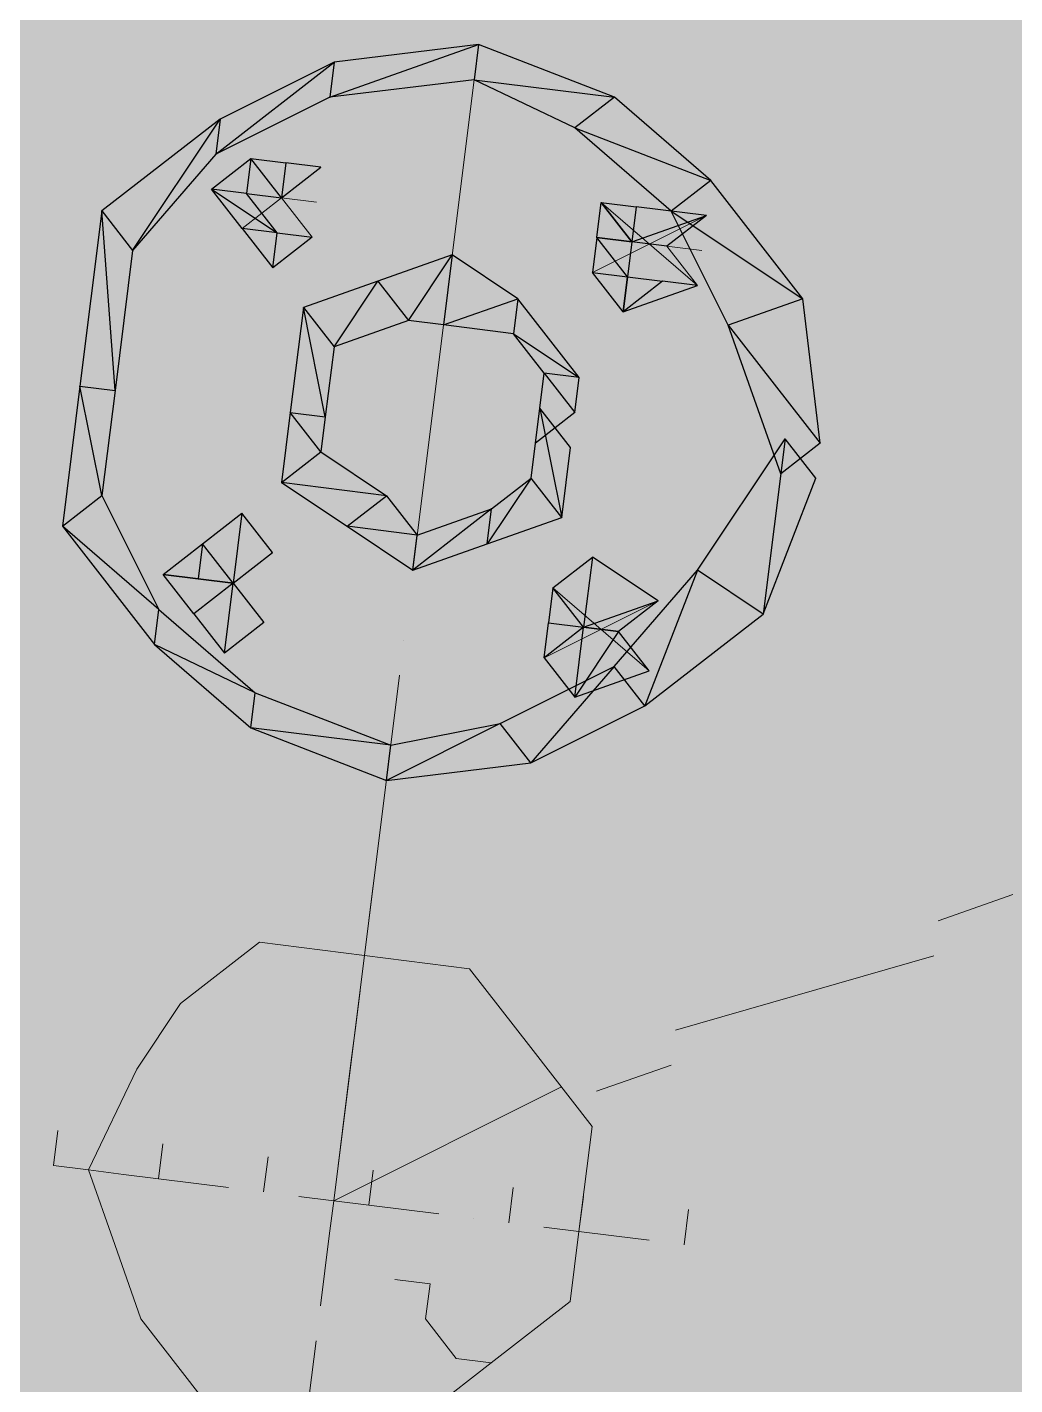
# Model space of a CAD drawing. Header units: metres. Extents: x -4 to 509425, y 7549 to 4732445.
# Drawn here: x 475987.0679 to 475987.3047, y 4719725.9802 to 4719726.3058 of the extents above; entities that cross this region are included whole.
import ezdxf

# ---------------------------------------------------------------- set-up
doc = ezdxf.new("R2010")
doc.units = ezdxf.units.M
doc.header["$LTSCALE"] = 0.01
doc.header["$MEASUREMENT"] = 0
doc.layers.get('0').update_dxf_attribs({"lineweight": 0})
doc.layers.add('_SUBESTACIÓN', color=1, linetype='Continuous')
doc.layers.add('SUBESTACION LA VID', color=253, linetype='Continuous')

# ---------------------------------------------------------------- blocks, each defined once
blk = doc.blocks.new('A$Cfff6051d')
at = {"layer": 'SUBESTACION LA VID', "transparency": 33554687}
h = blk.add_hatch(color=256, dxfattribs=at)
h.dxf.hatch_style = 2
h.paths.add_polyline_path([(475987.21284, 4719726.25434), (475987.20444, 4719726.25539), (475987.20549, 4719726.26379)])
h = blk.add_hatch(color=256, dxfattribs=at)
h.dxf.hatch_style = 2
h.paths.add_polyline_path([(475987.12778, 4719726.25647), (475987.13618, 4719726.25542), (475987.12673, 4719726.24807)])
h = blk.add_hatch(color=256, dxfattribs=at)
h.dxf.hatch_style = 2
h.paths.add_polyline_path([(475987.11725, 4719726.17247), (475987.1246, 4719726.16302), (475987.11515, 4719726.15567)])
at = {"layer": 'SUBESTACION LA VID', "lineweight": 0}
for p, q in [((475987.16031, 4719726.1756), (475987.17505, 4719726.29321)), ((475987.12149, 4719726.27433), (475987.13618, 4719726.25542)), ((475987.13829, 4719726.27222), (475987.11938, 4719726.25753)), ((475987.12884, 4719726.26487), (475987.13724, 4719726.26382)), ((475987.13618, 4719726.25542), (475987.12884, 4719726.26487)), ((475987.22859, 4719726.24383), (475987.20549, 4719726.26379)), ((475987.23069, 4719726.26063), (475987.20339, 4719726.24699)), ((475987.22124, 4719726.25329), (475987.22964, 4719726.25223)), ((475987.22859, 4719726.24383), (475987.22124, 4719726.25329)), ((475987.1078, 4719726.16512), (475987.12671, 4719726.17982)), ((475987.10991, 4719726.18192), (475987.1246, 4719726.16302)), ((475987.11725, 4719726.17247), (475987.12671, 4719726.17982)), ((475987.1246, 4719726.16302), (475987.11725, 4719726.17247)), ((475987.217, 4719726.15143), (475987.19391, 4719726.17139)), ((475987.1918, 4719726.15459), (475987.21911, 4719726.16823)), ((475987.20966, 4719726.16088), (475987.21911, 4719726.16823)), ((475987.217, 4719726.15143), (475987.20966, 4719726.16088)), ((475987.1582, 4719726.1588), (475987.1582, 4719726.1588)), ((475987.14135, 4719726.0244), (475987.15715, 4719726.1504)), ((475987.15083, 4719726.1), (475987.14978, 4719726.0916)), ((475987.30414, 4719726.09784), (475987.28629, 4719726.09155)), ((475987.14872, 4719726.0832), (475987.14872, 4719726.0832)), ((475987.28523, 4719726.08315), (475987.22327, 4719726.06532)), ((475987.14767, 4719726.0748), (475987.14662, 4719726.0664)), ((475987.14767, 4719726.0748), (475987.14767, 4719726.0748)), ((475987.22222, 4719726.05692), (475987.20437, 4719726.05063)), ((475987.19597, 4719726.05168), (475987.14135, 4719726.0244)), ((475987.14451, 4719726.0496), (475987.14451, 4719726.0496)), ((475987.07415, 4719726.03282), (475987.0752, 4719726.04122)), ((475987.08255, 4719726.03177), (475987.07415, 4719726.03282)), ((475987.12455, 4719726.0265), (475987.1256, 4719726.0349)), ((475987.09095, 4719726.03071), (475987.08255, 4719726.03177)), ((475987.09935, 4719726.02966), (475987.09095, 4719726.03071)), ((475987.11615, 4719726.02756), (475987.10775, 4719726.02861)), ((475987.11615, 4719726.02756), (475987.11615, 4719726.02756)), ((475987.18335, 4719726.01913), (475987.18441, 4719726.02753)), ((475987.14135, 4719726.0244), (475987.13295, 4719726.02545)), ((475987.14135, 4719726.0244), (475987.1403, 4719726.016)), ((475987.14975, 4719726.02334), (475987.14135, 4719726.0244)), ((475987.16655, 4719726.02124), (475987.15815, 4719726.02229)), ((475987.16655, 4719726.02124), (475987.16655, 4719726.02124)), ((475987.17495, 4719726.02018), (475987.17495, 4719726.02018)), ((475987.22535, 4719726.01386), (475987.22641, 4719726.02226)), ((475987.20015, 4719726.01702), (475987.19175, 4719726.01808)), ((475987.19175, 4719726.01808), (475987.19175, 4719726.01808)), ((475987.21695, 4719726.01492), (475987.20855, 4719726.01597)), ((475987.13924, 4719726.0076), (475987.13924, 4719726.0076)), ((475987.13819, 4719725.9992), (475987.13819, 4719725.9992)), ((475987.12239, 4719725.87319), (475987.13714, 4719725.9908)), ((475987.13714, 4719725.9908), (475987.13714, 4719725.9908)), ((475987.13608, 4719725.98239), (475987.13608, 4719725.98239))]:
    blk.add_line(p, q, dxfattribs=at)
at = {"layer": 'SUBESTACION LA VID'}
for points in [[(475987.21284, 4719726.25434), (475987.20444, 4719726.25539), (475987.20549, 4719726.26379)], [(475987.12778, 4719726.25647), (475987.13618, 4719726.25542), (475987.12673, 4719726.24807)], [(475987.11725, 4719726.17247), (475987.1246, 4719726.16302), (475987.11515, 4719726.15567)]]:
    blk.add_lwpolyline(points, close=True, dxfattribs=at)
at = {"layer": 'SUBESTACION LA VID', "lineweight": 0}
for points in [[(475987.21284, 4719726.25434), (475987.20444, 4719726.25539), (475987.20549, 4719726.26379)], [(475987.12778, 4719726.25647), (475987.13618, 4719726.25542), (475987.12673, 4719726.24807)], [(475987.11725, 4719726.17247), (475987.1246, 4719726.16302), (475987.11515, 4719726.15567)]]:
    blk.add_lwpolyline(points, close=True, dxfattribs=at)
for points in [[(475987.20015, 4719726.01702), (475987.19805, 4719726.00022), (475987.17914, 4719725.98553), (475987.16023, 4719725.97083), (475987.13503, 4719725.97399), (475987.10983, 4719725.97715), (475987.09514, 4719725.99606), (475987.08884, 4719726.01391), (475987.08255, 4719726.03177), (475987.09411, 4719726.05592), (475987.10461, 4719726.07166), (475987.12352, 4719726.08636), (475987.14872, 4719726.0832), (475987.17392, 4719726.08004), (475987.18862, 4719726.06113), (475987.20331, 4719726.04223), (475987.20015, 4719726.01702)], [(475987.14662, 4719726.0664), (475987.14556, 4719726.058), (475987.14451, 4719726.0496)], [(475987.14451, 4719726.0496), (475987.14346, 4719726.0412), (475987.1424, 4719726.0328)], [(475987.10775, 4719726.02861), (475987.09935, 4719726.02966), (475987.1004, 4719726.03806)], [(475987.15815, 4719726.02229), (475987.14975, 4719726.02334), (475987.1508, 4719726.03174)], [(475987.20855, 4719726.01597), (475987.20015, 4719726.01702), (475987.20121, 4719726.02542)], [(475987.1403, 4719726.016), (475987.13924, 4719726.0076), (475987.13819, 4719725.9992)], [(475987.17914, 4719725.98553), (475987.17074, 4719725.98658), (475987.16339, 4719725.99604), (475987.16444, 4719726.00444), (475987.15604, 4719726.00549)]]:
    blk.add_lwpolyline(points, dxfattribs=at)
at = {"layer": 'SUBESTACION LA VID'}
for points in [[(475987.17505, 4719726.29321), (475987.17505, 4719726.29321), (475987.1761, 4719726.30161), (475987.1761, 4719726.30161), (475987.1761, 4719726.30161), (475987.1404, 4719726.28902), (475987.1404, 4719726.28902), (475987.1404, 4719726.28902), (475987.17505, 4719726.29321), (475987.17505, 4719726.29321)], [(475987.1761, 4719726.30161), (475987.1761, 4719726.30161), (475987.1404, 4719726.28902), (475987.1404, 4719726.28902), (475987.1404, 4719726.28902), (475987.14145, 4719726.29742), (475987.14145, 4719726.29742), (475987.14145, 4719726.29742), (475987.1761, 4719726.30161), (475987.1761, 4719726.30161)], [(475987.20865, 4719726.28899), (475987.20865, 4719726.28899), (475987.17505, 4719726.29321), (475987.17505, 4719726.29321), (475987.17505, 4719726.29321), (475987.1761, 4719726.30161), (475987.1761, 4719726.30161), (475987.1761, 4719726.30161), (475987.20865, 4719726.28899), (475987.20865, 4719726.28899)], [(475987.1404, 4719726.28902), (475987.1404, 4719726.28902), (475987.14145, 4719726.29742), (475987.14145, 4719726.29742), (475987.14145, 4719726.29742), (475987.11309, 4719726.27538), (475987.11309, 4719726.27538), (475987.11309, 4719726.27538), (475987.1404, 4719726.28902), (475987.1404, 4719726.28902)], [(475987.14145, 4719726.29742), (475987.14145, 4719726.29742), (475987.11309, 4719726.27538), (475987.11309, 4719726.27538), (475987.11309, 4719726.27538), (475987.11414, 4719726.28378), (475987.11414, 4719726.28378), (475987.11414, 4719726.28378), (475987.14145, 4719726.29742), (475987.14145, 4719726.29742)], [(475987.1992, 4719726.28165), (475987.1992, 4719726.28165), (475987.20865, 4719726.28899), (475987.20865, 4719726.28899), (475987.20865, 4719726.28899), (475987.17505, 4719726.29321), (475987.17505, 4719726.29321), (475987.17505, 4719726.29321), (475987.1992, 4719726.28165), (475987.1992, 4719726.28165)], [(475987.23175, 4719726.26903), (475987.23175, 4719726.26903), (475987.1992, 4719726.28165), (475987.1992, 4719726.28165), (475987.1992, 4719726.28165), (475987.20865, 4719726.28899), (475987.20865, 4719726.28899), (475987.20865, 4719726.28899), (475987.23175, 4719726.26903), (475987.23175, 4719726.26903)], [(475987.11414, 4719726.28378), (475987.11414, 4719726.28378), (475987.09313, 4719726.25228), (475987.09313, 4719726.25228), (475987.09313, 4719726.25228), (475987.08578, 4719726.26174), (475987.08578, 4719726.26174), (475987.08578, 4719726.26174), (475987.11414, 4719726.28378), (475987.11414, 4719726.28378)], [(475987.11309, 4719726.27538), (475987.11309, 4719726.27538), (475987.11414, 4719726.28378), (475987.11414, 4719726.28378), (475987.11414, 4719726.28378), (475987.09313, 4719726.25228), (475987.09313, 4719726.25228), (475987.09313, 4719726.25228), (475987.11309, 4719726.27538), (475987.11309, 4719726.27538)], [(475987.22229, 4719726.26169), (475987.22229, 4719726.26169), (475987.23175, 4719726.26903), (475987.23175, 4719726.26903), (475987.23175, 4719726.26903), (475987.1992, 4719726.28165), (475987.1992, 4719726.28165), (475987.1992, 4719726.28165), (475987.22229, 4719726.26169), (475987.22229, 4719726.26169)], [(475987.11204, 4719726.26698), (475987.11204, 4719726.26698), (475987.12044, 4719726.26593), (475987.12044, 4719726.26593), (475987.12044, 4719726.26593), (475987.12149, 4719726.27433), (475987.12149, 4719726.27433), (475987.12149, 4719726.27433), (475987.11204, 4719726.26698), (475987.11204, 4719726.26698)], [(475987.12044, 4719726.26593), (475987.12044, 4719726.26593), (475987.12149, 4719726.27433), (475987.12149, 4719726.27433), (475987.12149, 4719726.27433), (475987.12884, 4719726.26487), (475987.12884, 4719726.26487), (475987.12884, 4719726.26487), (475987.12044, 4719726.26593), (475987.12044, 4719726.26593)], [(475987.12149, 4719726.27433), (475987.12149, 4719726.27433), (475987.12884, 4719726.26487), (475987.12884, 4719726.26487), (475987.12884, 4719726.26487), (475987.12989, 4719726.27327), (475987.12989, 4719726.27327), (475987.12989, 4719726.27327), (475987.12149, 4719726.27433), (475987.12149, 4719726.27433)], [(475987.12884, 4719726.26487), (475987.12884, 4719726.26487), (475987.12989, 4719726.27327), (475987.12989, 4719726.27327), (475987.12989, 4719726.27327), (475987.13829, 4719726.27222), (475987.13829, 4719726.27222), (475987.13829, 4719726.27222), (475987.12884, 4719726.26487), (475987.12884, 4719726.26487)], [(475987.11938, 4719726.25753), (475987.11938, 4719726.25753), (475987.12778, 4719726.25647), (475987.12778, 4719726.25647), (475987.12778, 4719726.25647), (475987.11204, 4719726.26698), (475987.11204, 4719726.26698), (475987.11204, 4719726.26698), (475987.11938, 4719726.25753), (475987.11938, 4719726.25753)], [(475987.12778, 4719726.25647), (475987.12778, 4719726.25647), (475987.11204, 4719726.26698), (475987.11204, 4719726.26698), (475987.11204, 4719726.26698), (475987.12044, 4719726.26593), (475987.12044, 4719726.26593), (475987.12044, 4719726.26593), (475987.12778, 4719726.25647), (475987.12778, 4719726.25647)], [(475987.25379, 4719726.24068), (475987.25379, 4719726.24068), (475987.22229, 4719726.26169), (475987.22229, 4719726.26169), (475987.22229, 4719726.26169), (475987.23175, 4719726.26903), (475987.23175, 4719726.26903), (475987.23175, 4719726.26903), (475987.25379, 4719726.24068), (475987.25379, 4719726.24068)], [(475987.21284, 4719726.25434), (475987.21284, 4719726.25434), (475987.21389, 4719726.26274), (475987.21389, 4719726.26274), (475987.21389, 4719726.26274), (475987.20549, 4719726.26379), (475987.20549, 4719726.26379), (475987.20549, 4719726.26379), (475987.21284, 4719726.25434), (475987.21284, 4719726.25434)], [(475987.08578, 4719726.26174), (475987.08578, 4719726.26174), (475987.08892, 4719726.21868), (475987.08892, 4719726.21868), (475987.08892, 4719726.21868), (475987.08052, 4719726.21974), (475987.08052, 4719726.21974), (475987.08052, 4719726.21974), (475987.08578, 4719726.26174), (475987.08578, 4719726.26174)], [(475987.09313, 4719726.25228), (475987.09313, 4719726.25228), (475987.08578, 4719726.26174), (475987.08578, 4719726.26174), (475987.08578, 4719726.26174), (475987.08892, 4719726.21868), (475987.08892, 4719726.21868), (475987.08892, 4719726.21868), (475987.09313, 4719726.25228), (475987.09313, 4719726.25228)], [(475987.23069, 4719726.26063), (475987.23069, 4719726.26063), (475987.21284, 4719726.25434), (475987.21284, 4719726.25434), (475987.21284, 4719726.25434), (475987.21389, 4719726.26274), (475987.21389, 4719726.26274), (475987.21389, 4719726.26274), (475987.23069, 4719726.26063), (475987.23069, 4719726.26063)], [(475987.22124, 4719726.25329), (475987.22124, 4719726.25329), (475987.23069, 4719726.26063), (475987.23069, 4719726.26063), (475987.23069, 4719726.26063), (475987.21284, 4719726.25434), (475987.21284, 4719726.25434), (475987.21284, 4719726.25434), (475987.22124, 4719726.25329), (475987.22124, 4719726.25329)], [(475987.23593, 4719726.23438), (475987.23593, 4719726.23438), (475987.25379, 4719726.24068), (475987.25379, 4719726.24068), (475987.25379, 4719726.24068), (475987.22229, 4719726.26169), (475987.22229, 4719726.26169), (475987.22229, 4719726.26169), (475987.23593, 4719726.23438), (475987.23593, 4719726.23438)], [(475987.12673, 4719726.24807), (475987.12673, 4719726.24807), (475987.11938, 4719726.25753), (475987.11938, 4719726.25753), (475987.11938, 4719726.25753), (475987.12778, 4719726.25647), (475987.12778, 4719726.25647), (475987.12778, 4719726.25647), (475987.12673, 4719726.24807), (475987.12673, 4719726.24807)], [(475987.20444, 4719726.25539), (475987.20444, 4719726.25539), (475987.21179, 4719726.24594), (475987.21179, 4719726.24594), (475987.21179, 4719726.24594), (475987.20339, 4719726.24699), (475987.20339, 4719726.24699), (475987.20339, 4719726.24699), (475987.20444, 4719726.25539), (475987.20444, 4719726.25539)], [(475987.21284, 4719726.25434), (475987.21284, 4719726.25434), (475987.20444, 4719726.25539), (475987.20444, 4719726.25539), (475987.20444, 4719726.25539), (475987.21179, 4719726.24594), (475987.21179, 4719726.24594), (475987.21179, 4719726.24594), (475987.21284, 4719726.25434), (475987.21284, 4719726.25434)], [(475987.16979, 4719726.25121), (475987.16979, 4719726.25121), (475987.15928, 4719726.23546), (475987.15928, 4719726.23546), (475987.15928, 4719726.23546), (475987.15193, 4719726.24491), (475987.15193, 4719726.24491), (475987.15193, 4719726.24491), (475987.16979, 4719726.25121), (475987.16979, 4719726.25121)], [(475987.16768, 4719726.2344), (475987.16768, 4719726.2344), (475987.16979, 4719726.25121), (475987.16979, 4719726.25121), (475987.16979, 4719726.25121), (475987.15928, 4719726.23546), (475987.15928, 4719726.23546), (475987.15928, 4719726.23546), (475987.16768, 4719726.2344), (475987.16768, 4719726.2344)], [(475987.18553, 4719726.2407), (475987.18553, 4719726.2407), (475987.16768, 4719726.2344), (475987.16768, 4719726.2344), (475987.16768, 4719726.2344), (475987.16979, 4719726.25121), (475987.16979, 4719726.25121), (475987.16979, 4719726.25121), (475987.18553, 4719726.2407), (475987.18553, 4719726.2407)], [(475987.15193, 4719726.24491), (475987.15193, 4719726.24491), (475987.14142, 4719726.22916), (475987.14142, 4719726.22916), (475987.14142, 4719726.22916), (475987.13408, 4719726.23862), (475987.13408, 4719726.23862), (475987.13408, 4719726.23862), (475987.15193, 4719726.24491), (475987.15193, 4719726.24491)], [(475987.15928, 4719726.23546), (475987.15928, 4719726.23546), (475987.15193, 4719726.24491), (475987.15193, 4719726.24491), (475987.15193, 4719726.24491), (475987.14142, 4719726.22916), (475987.14142, 4719726.22916), (475987.14142, 4719726.22916), (475987.15928, 4719726.23546), (475987.15928, 4719726.23546)], [(475987.21179, 4719726.24594), (475987.21179, 4719726.24594), (475987.20339, 4719726.24699), (475987.20339, 4719726.24699), (475987.20339, 4719726.24699), (475987.21073, 4719726.23754), (475987.21073, 4719726.23754), (475987.21073, 4719726.23754), (475987.21179, 4719726.24594), (475987.21179, 4719726.24594)], [(475987.21179, 4719726.24594), (475987.21179, 4719726.24594), (475987.21073, 4719726.23754), (475987.21073, 4719726.23754), (475987.21073, 4719726.23754), (475987.22019, 4719726.24489), (475987.22019, 4719726.24489), (475987.22019, 4719726.24489), (475987.21179, 4719726.24594), (475987.21179, 4719726.24594)], [(475987.21073, 4719726.23754), (475987.21073, 4719726.23754), (475987.22019, 4719726.24489), (475987.22019, 4719726.24489), (475987.22019, 4719726.24489), (475987.22859, 4719726.24383), (475987.22859, 4719726.24383), (475987.22859, 4719726.24383), (475987.21073, 4719726.23754), (475987.21073, 4719726.23754)], [(475987.18448, 4719726.2323), (475987.18448, 4719726.2323), (475987.18553, 4719726.2407), (475987.18553, 4719726.2407), (475987.18553, 4719726.2407), (475987.16768, 4719726.2344), (475987.16768, 4719726.2344), (475987.16768, 4719726.2344), (475987.18448, 4719726.2323), (475987.18448, 4719726.2323)], [(475987.20023, 4719726.22179), (475987.20023, 4719726.22179), (475987.18448, 4719726.2323), (475987.18448, 4719726.2323), (475987.18448, 4719726.2323), (475987.18553, 4719726.2407), (475987.18553, 4719726.2407), (475987.18553, 4719726.2407), (475987.20023, 4719726.22179), (475987.20023, 4719726.22179)], [(475987.25798, 4719726.20602), (475987.25798, 4719726.20602), (475987.23593, 4719726.23438), (475987.23593, 4719726.23438), (475987.23593, 4719726.23438), (475987.25379, 4719726.24068), (475987.25379, 4719726.24068), (475987.25379, 4719726.24068), (475987.25798, 4719726.20602), (475987.25798, 4719726.20602)], [(475987.13408, 4719726.23862), (475987.13408, 4719726.23862), (475987.13932, 4719726.21236), (475987.13932, 4719726.21236), (475987.13932, 4719726.21236), (475987.13092, 4719726.21342), (475987.13092, 4719726.21342), (475987.13092, 4719726.21342), (475987.13408, 4719726.23862), (475987.13408, 4719726.23862)], [(475987.14142, 4719726.22916), (475987.14142, 4719726.22916), (475987.13408, 4719726.23862), (475987.13408, 4719726.23862), (475987.13408, 4719726.23862), (475987.13932, 4719726.21236), (475987.13932, 4719726.21236), (475987.13932, 4719726.21236), (475987.14142, 4719726.22916), (475987.14142, 4719726.22916)], [(475987.24852, 4719726.19867), (475987.24852, 4719726.19867), (475987.25798, 4719726.20602), (475987.25798, 4719726.20602), (475987.25798, 4719726.20602), (475987.23593, 4719726.23438), (475987.23593, 4719726.23438), (475987.23593, 4719726.23438), (475987.24852, 4719726.19867), (475987.24852, 4719726.19867)], [(475987.19183, 4719726.22285), (475987.19183, 4719726.22285), (475987.20023, 4719726.22179), (475987.20023, 4719726.22179), (475987.20023, 4719726.22179), (475987.18448, 4719726.2323), (475987.18448, 4719726.2323), (475987.18448, 4719726.2323), (475987.19183, 4719726.22285), (475987.19183, 4719726.22285)], [(475987.18972, 4719726.20605), (475987.18972, 4719726.20605), (475987.19917, 4719726.21339), (475987.19917, 4719726.21339), (475987.19917, 4719726.21339), (475987.19183, 4719726.22285), (475987.19183, 4719726.22285), (475987.19183, 4719726.22285), (475987.18972, 4719726.20605), (475987.18972, 4719726.20605)], [(475987.19917, 4719726.21339), (475987.19917, 4719726.21339), (475987.19183, 4719726.22285), (475987.19183, 4719726.22285), (475987.19183, 4719726.22285), (475987.20023, 4719726.22179), (475987.20023, 4719726.22179), (475987.20023, 4719726.22179), (475987.19917, 4719726.21339), (475987.19917, 4719726.21339)], [(475987.08052, 4719726.21974), (475987.08052, 4719726.21974), (475987.08576, 4719726.19348), (475987.08576, 4719726.19348), (475987.08576, 4719726.19348), (475987.0763, 4719726.18613), (475987.0763, 4719726.18613), (475987.0763, 4719726.18613), (475987.08052, 4719726.21974), (475987.08052, 4719726.21974)], [(475987.08892, 4719726.21868), (475987.08892, 4719726.21868), (475987.08052, 4719726.21974), (475987.08052, 4719726.21974), (475987.08052, 4719726.21974), (475987.08576, 4719726.19348), (475987.08576, 4719726.19348), (475987.08576, 4719726.19348), (475987.08892, 4719726.21868), (475987.08892, 4719726.21868)], [(475987.13092, 4719726.21342), (475987.13092, 4719726.21342), (475987.13826, 4719726.20396), (475987.13826, 4719726.20396), (475987.13826, 4719726.20396), (475987.12881, 4719726.19662), (475987.12881, 4719726.19662), (475987.12881, 4719726.19662), (475987.13092, 4719726.21342), (475987.13092, 4719726.21342)], [(475987.13932, 4719726.21236), (475987.13932, 4719726.21236), (475987.13092, 4719726.21342), (475987.13092, 4719726.21342), (475987.13092, 4719726.21342), (475987.13826, 4719726.20396), (475987.13826, 4719726.20396), (475987.13826, 4719726.20396), (475987.13932, 4719726.21236), (475987.13932, 4719726.21236)], [(475987.18867, 4719726.19765), (475987.18867, 4719726.19765), (475987.19601, 4719726.18819), (475987.19601, 4719726.18819), (475987.19601, 4719726.18819), (475987.19077, 4719726.21445), (475987.19077, 4719726.21445), (475987.19077, 4719726.21445), (475987.18867, 4719726.19765), (475987.18867, 4719726.19765)], [(475987.19601, 4719726.18819), (475987.19601, 4719726.18819), (475987.19077, 4719726.21445), (475987.19077, 4719726.21445), (475987.19077, 4719726.21445), (475987.19812, 4719726.20499), (475987.19812, 4719726.20499), (475987.19812, 4719726.20499), (475987.19601, 4719726.18819), (475987.19601, 4719726.18819)], [(475987.22856, 4719726.17558), (475987.22856, 4719726.17558), (475987.24431, 4719726.16507), (475987.24431, 4719726.16507), (475987.24431, 4719726.16507), (475987.24958, 4719726.20707), (475987.24958, 4719726.20707), (475987.24958, 4719726.20707), (475987.22856, 4719726.17558), (475987.22856, 4719726.17558)], [(475987.24431, 4719726.16507), (475987.24431, 4719726.16507), (475987.24958, 4719726.20707), (475987.24958, 4719726.20707), (475987.24958, 4719726.20707), (475987.25692, 4719726.19762), (475987.25692, 4719726.19762), (475987.25692, 4719726.19762), (475987.24431, 4719726.16507), (475987.24431, 4719726.16507)], [(475987.13826, 4719726.20396), (475987.13826, 4719726.20396), (475987.12881, 4719726.19662), (475987.12881, 4719726.19662), (475987.12881, 4719726.19662), (475987.15401, 4719726.19346), (475987.15401, 4719726.19346), (475987.15401, 4719726.19346), (475987.13826, 4719726.20396), (475987.13826, 4719726.20396)], [(475987.12881, 4719726.19662), (475987.12881, 4719726.19662), (475987.15401, 4719726.19346), (475987.15401, 4719726.19346), (475987.15401, 4719726.19346), (475987.14456, 4719726.18611), (475987.14456, 4719726.18611), (475987.14456, 4719726.18611), (475987.12881, 4719726.19662), (475987.12881, 4719726.19662)], [(475987.17921, 4719726.1903), (475987.17921, 4719726.1903), (475987.17816, 4719726.1819), (475987.17816, 4719726.1819), (475987.17816, 4719726.1819), (475987.18867, 4719726.19765), (475987.18867, 4719726.19765), (475987.18867, 4719726.19765), (475987.17921, 4719726.1903), (475987.17921, 4719726.1903)], [(475987.17816, 4719726.1819), (475987.17816, 4719726.1819), (475987.18867, 4719726.19765), (475987.18867, 4719726.19765), (475987.18867, 4719726.19765), (475987.19601, 4719726.18819), (475987.19601, 4719726.18819), (475987.19601, 4719726.18819), (475987.17816, 4719726.1819), (475987.17816, 4719726.1819)], [(475987.08576, 4719726.19348), (475987.08576, 4719726.19348), (475987.0763, 4719726.18613), (475987.0763, 4719726.18613), (475987.0763, 4719726.18613), (475987.0994, 4719726.16617), (475987.0994, 4719726.16617), (475987.0994, 4719726.16617), (475987.08576, 4719726.19348), (475987.08576, 4719726.19348)], [(475987.15401, 4719726.19346), (475987.15401, 4719726.19346), (475987.14456, 4719726.18611), (475987.14456, 4719726.18611), (475987.14456, 4719726.18611), (475987.16136, 4719726.184), (475987.16136, 4719726.184), (475987.16136, 4719726.184), (475987.15401, 4719726.19346), (475987.15401, 4719726.19346)], [(475987.10991, 4719726.18192), (475987.10991, 4719726.18192), (475987.11725, 4719726.17247), (475987.11725, 4719726.17247), (475987.11725, 4719726.17247), (475987.11936, 4719726.18927), (475987.11936, 4719726.18927), (475987.11936, 4719726.18927), (475987.10991, 4719726.18192), (475987.10991, 4719726.18192)], [(475987.11725, 4719726.17247), (475987.11725, 4719726.17247), (475987.11936, 4719726.18927), (475987.11936, 4719726.18927), (475987.11936, 4719726.18927), (475987.12671, 4719726.17982), (475987.12671, 4719726.17982), (475987.12671, 4719726.17982), (475987.11725, 4719726.17247), (475987.11725, 4719726.17247)], [(475987.16136, 4719726.184), (475987.16136, 4719726.184), (475987.16031, 4719726.1756), (475987.16031, 4719726.1756), (475987.16031, 4719726.1756), (475987.17921, 4719726.1903), (475987.17921, 4719726.1903), (475987.17921, 4719726.1903), (475987.16136, 4719726.184), (475987.16136, 4719726.184)], [(475987.16031, 4719726.1756), (475987.16031, 4719726.1756), (475987.17921, 4719726.1903), (475987.17921, 4719726.1903), (475987.17921, 4719726.1903), (475987.17816, 4719726.1819), (475987.17816, 4719726.1819), (475987.17816, 4719726.1819), (475987.16031, 4719726.1756), (475987.16031, 4719726.1756)], [(475987.0763, 4719726.18613), (475987.0763, 4719726.18613), (475987.0994, 4719726.16617), (475987.0994, 4719726.16617), (475987.0994, 4719726.16617), (475987.09835, 4719726.15777), (475987.09835, 4719726.15777), (475987.09835, 4719726.15777), (475987.0763, 4719726.18613), (475987.0763, 4719726.18613)], [(475987.14456, 4719726.18611), (475987.14456, 4719726.18611), (475987.16136, 4719726.184), (475987.16136, 4719726.184), (475987.16136, 4719726.184), (475987.16031, 4719726.1756), (475987.16031, 4719726.1756), (475987.16031, 4719726.1756), (475987.14456, 4719726.18611), (475987.14456, 4719726.18611)], [(475987.10045, 4719726.17457), (475987.10045, 4719726.17457), (475987.10885, 4719726.17352), (475987.10885, 4719726.17352), (475987.10885, 4719726.17352), (475987.10991, 4719726.18192), (475987.10991, 4719726.18192), (475987.10991, 4719726.18192), (475987.10045, 4719726.17457), (475987.10045, 4719726.17457)], [(475987.10885, 4719726.17352), (475987.10885, 4719726.17352), (475987.10991, 4719726.18192), (475987.10991, 4719726.18192), (475987.10991, 4719726.18192), (475987.11725, 4719726.17247), (475987.11725, 4719726.17247), (475987.11725, 4719726.17247), (475987.10885, 4719726.17352), (475987.10885, 4719726.17352)], [(475987.20126, 4719726.16194), (475987.20126, 4719726.16194), (475987.20336, 4719726.17874), (475987.20336, 4719726.17874), (475987.20336, 4719726.17874), (475987.19391, 4719726.17139), (475987.19391, 4719726.17139), (475987.19391, 4719726.17139), (475987.20126, 4719726.16194), (475987.20126, 4719726.16194)], [(475987.21911, 4719726.16823), (475987.21911, 4719726.16823), (475987.20126, 4719726.16194), (475987.20126, 4719726.16194), (475987.20126, 4719726.16194), (475987.20336, 4719726.17874), (475987.20336, 4719726.17874), (475987.20336, 4719726.17874), (475987.21911, 4719726.16823), (475987.21911, 4719726.16823)], [(475987.2086, 4719726.15248), (475987.2086, 4719726.15248), (475987.21595, 4719726.14303), (475987.21595, 4719726.14303), (475987.21595, 4719726.14303), (475987.22856, 4719726.17558), (475987.22856, 4719726.17558), (475987.22856, 4719726.17558), (475987.2086, 4719726.15248), (475987.2086, 4719726.15248)], [(475987.21595, 4719726.14303), (475987.21595, 4719726.14303), (475987.22856, 4719726.17558), (475987.22856, 4719726.17558), (475987.22856, 4719726.17558), (475987.24431, 4719726.16507), (475987.24431, 4719726.16507), (475987.24431, 4719726.16507), (475987.21595, 4719726.14303), (475987.21595, 4719726.14303)], [(475987.1078, 4719726.16512), (475987.1078, 4719726.16512), (475987.11725, 4719726.17247), (475987.11725, 4719726.17247), (475987.11725, 4719726.17247), (475987.10045, 4719726.17457), (475987.10045, 4719726.17457), (475987.10045, 4719726.17457), (475987.1078, 4719726.16512), (475987.1078, 4719726.16512)], [(475987.11725, 4719726.17247), (475987.11725, 4719726.17247), (475987.10045, 4719726.17457), (475987.10045, 4719726.17457), (475987.10045, 4719726.17457), (475987.10885, 4719726.17352), (475987.10885, 4719726.17352), (475987.10885, 4719726.17352), (475987.11725, 4719726.17247), (475987.11725, 4719726.17247)], [(475987.11515, 4719726.15567), (475987.11515, 4719726.15567), (475987.1078, 4719726.16512), (475987.1078, 4719726.16512), (475987.1078, 4719726.16512), (475987.11725, 4719726.17247), (475987.11725, 4719726.17247), (475987.11725, 4719726.17247), (475987.11515, 4719726.15567), (475987.11515, 4719726.15567)], [(475987.20126, 4719726.16194), (475987.20126, 4719726.16194), (475987.19285, 4719726.16299), (475987.19285, 4719726.16299), (475987.19285, 4719726.16299), (475987.19391, 4719726.17139), (475987.19391, 4719726.17139), (475987.19391, 4719726.17139), (475987.20126, 4719726.16194), (475987.20126, 4719726.16194)], [(475987.0994, 4719726.16617), (475987.0994, 4719726.16617), (475987.09835, 4719726.15777), (475987.09835, 4719726.15777), (475987.09835, 4719726.15777), (475987.12249, 4719726.14621), (475987.12249, 4719726.14621), (475987.12249, 4719726.14621), (475987.0994, 4719726.16617), (475987.0994, 4719726.16617)], [(475987.20966, 4719726.16088), (475987.20966, 4719726.16088), (475987.21911, 4719726.16823), (475987.21911, 4719726.16823), (475987.21911, 4719726.16823), (475987.20126, 4719726.16194), (475987.20126, 4719726.16194), (475987.20126, 4719726.16194), (475987.20966, 4719726.16088), (475987.20966, 4719726.16088)], [(475987.1918, 4719726.15459), (475987.1918, 4719726.15459), (475987.20126, 4719726.16194), (475987.20126, 4719726.16194), (475987.20126, 4719726.16194), (475987.19285, 4719726.16299), (475987.19285, 4719726.16299), (475987.19285, 4719726.16299), (475987.1918, 4719726.15459), (475987.1918, 4719726.15459)], [(475987.19915, 4719726.14514), (475987.19915, 4719726.14514), (475987.1918, 4719726.15459), (475987.1918, 4719726.15459), (475987.1918, 4719726.15459), (475987.20126, 4719726.16194), (475987.20126, 4719726.16194), (475987.20126, 4719726.16194), (475987.19915, 4719726.14514), (475987.19915, 4719726.14514)], [(475987.20126, 4719726.16194), (475987.20126, 4719726.16194), (475987.19915, 4719726.14514), (475987.19915, 4719726.14514), (475987.19915, 4719726.14514), (475987.20966, 4719726.16088), (475987.20966, 4719726.16088), (475987.20966, 4719726.16088), (475987.20126, 4719726.16194), (475987.20126, 4719726.16194)], [(475987.19915, 4719726.14514), (475987.19915, 4719726.14514), (475987.20966, 4719726.16088), (475987.20966, 4719726.16088), (475987.20966, 4719726.16088), (475987.217, 4719726.15143), (475987.217, 4719726.15143), (475987.217, 4719726.15143), (475987.19915, 4719726.14514), (475987.19915, 4719726.14514)], [(475987.09835, 4719726.15777), (475987.09835, 4719726.15777), (475987.12249, 4719726.14621), (475987.12249, 4719726.14621), (475987.12249, 4719726.14621), (475987.12144, 4719726.13781), (475987.12144, 4719726.13781), (475987.12144, 4719726.13781), (475987.09835, 4719726.15777), (475987.09835, 4719726.15777)], [(475987.18129, 4719726.13884), (475987.18129, 4719726.13884), (475987.18864, 4719726.12939), (475987.18864, 4719726.12939), (475987.18864, 4719726.12939), (475987.2086, 4719726.15248), (475987.2086, 4719726.15248), (475987.2086, 4719726.15248), (475987.18129, 4719726.13884), (475987.18129, 4719726.13884)], [(475987.18864, 4719726.12939), (475987.18864, 4719726.12939), (475987.2086, 4719726.15248), (475987.2086, 4719726.15248), (475987.2086, 4719726.15248), (475987.21595, 4719726.14303), (475987.21595, 4719726.14303), (475987.21595, 4719726.14303), (475987.18864, 4719726.12939), (475987.18864, 4719726.12939)], [(475987.12249, 4719726.14621), (475987.12249, 4719726.14621), (475987.12144, 4719726.13781), (475987.12144, 4719726.13781), (475987.12144, 4719726.13781), (475987.15504, 4719726.1336), (475987.15504, 4719726.1336), (475987.15504, 4719726.1336), (475987.12249, 4719726.14621), (475987.12249, 4719726.14621)], [(475987.12144, 4719726.13781), (475987.12144, 4719726.13781), (475987.15504, 4719726.1336), (475987.15504, 4719726.1336), (475987.15504, 4719726.1336), (475987.15399, 4719726.1252), (475987.15399, 4719726.1252), (475987.15399, 4719726.1252), (475987.12144, 4719726.13781), (475987.12144, 4719726.13781)], [(475987.15504, 4719726.1336), (475987.15504, 4719726.1336), (475987.15399, 4719726.1252), (475987.15399, 4719726.1252), (475987.15399, 4719726.1252), (475987.18129, 4719726.13884), (475987.18129, 4719726.13884), (475987.18129, 4719726.13884), (475987.15504, 4719726.1336), (475987.15504, 4719726.1336)], [(475987.15399, 4719726.1252), (475987.15399, 4719726.1252), (475987.18129, 4719726.13884), (475987.18129, 4719726.13884), (475987.18129, 4719726.13884), (475987.18864, 4719726.12939), (475987.18864, 4719726.12939), (475987.18864, 4719726.12939), (475987.15399, 4719726.1252), (475987.15399, 4719726.1252)]]:
    blk.add_open_spline(points, degree=3, knots=[0, 0, 0, 0, 1, 1, 1, 2, 2, 2, 3, 3, 3, 3], dxfattribs=at)
at = {"layer": 'SUBESTACION LA VID', "lineweight": 0}
for points in [[(475987.17505, 4719726.29321), (475987.17505, 4719726.29321), (475987.1761, 4719726.30161), (475987.1761, 4719726.30161), (475987.1761, 4719726.30161), (475987.1404, 4719726.28902), (475987.1404, 4719726.28902), (475987.1404, 4719726.28902), (475987.17505, 4719726.29321), (475987.17505, 4719726.29321)], [(475987.1761, 4719726.30161), (475987.1761, 4719726.30161), (475987.1404, 4719726.28902), (475987.1404, 4719726.28902), (475987.1404, 4719726.28902), (475987.14145, 4719726.29742), (475987.14145, 4719726.29742), (475987.14145, 4719726.29742), (475987.1761, 4719726.30161), (475987.1761, 4719726.30161)], [(475987.20865, 4719726.28899), (475987.20865, 4719726.28899), (475987.17505, 4719726.29321), (475987.17505, 4719726.29321), (475987.17505, 4719726.29321), (475987.1761, 4719726.30161), (475987.1761, 4719726.30161), (475987.1761, 4719726.30161), (475987.20865, 4719726.28899), (475987.20865, 4719726.28899)], [(475987.1404, 4719726.28902), (475987.1404, 4719726.28902), (475987.14145, 4719726.29742), (475987.14145, 4719726.29742), (475987.14145, 4719726.29742), (475987.11309, 4719726.27538), (475987.11309, 4719726.27538), (475987.11309, 4719726.27538), (475987.1404, 4719726.28902), (475987.1404, 4719726.28902)], [(475987.14145, 4719726.29742), (475987.14145, 4719726.29742), (475987.11309, 4719726.27538), (475987.11309, 4719726.27538), (475987.11309, 4719726.27538), (475987.11414, 4719726.28378), (475987.11414, 4719726.28378), (475987.11414, 4719726.28378), (475987.14145, 4719726.29742), (475987.14145, 4719726.29742)], [(475987.1992, 4719726.28165), (475987.1992, 4719726.28165), (475987.20865, 4719726.28899), (475987.20865, 4719726.28899), (475987.20865, 4719726.28899), (475987.17505, 4719726.29321), (475987.17505, 4719726.29321), (475987.17505, 4719726.29321), (475987.1992, 4719726.28165), (475987.1992, 4719726.28165)], [(475987.23175, 4719726.26903), (475987.23175, 4719726.26903), (475987.1992, 4719726.28165), (475987.1992, 4719726.28165), (475987.1992, 4719726.28165), (475987.20865, 4719726.28899), (475987.20865, 4719726.28899), (475987.20865, 4719726.28899), (475987.23175, 4719726.26903), (475987.23175, 4719726.26903)], [(475987.11414, 4719726.28378), (475987.11414, 4719726.28378), (475987.09313, 4719726.25228), (475987.09313, 4719726.25228), (475987.09313, 4719726.25228), (475987.08578, 4719726.26174), (475987.08578, 4719726.26174), (475987.08578, 4719726.26174), (475987.11414, 4719726.28378), (475987.11414, 4719726.28378)], [(475987.11309, 4719726.27538), (475987.11309, 4719726.27538), (475987.11414, 4719726.28378), (475987.11414, 4719726.28378), (475987.11414, 4719726.28378), (475987.09313, 4719726.25228), (475987.09313, 4719726.25228), (475987.09313, 4719726.25228), (475987.11309, 4719726.27538), (475987.11309, 4719726.27538)], [(475987.22229, 4719726.26169), (475987.22229, 4719726.26169), (475987.23175, 4719726.26903), (475987.23175, 4719726.26903), (475987.23175, 4719726.26903), (475987.1992, 4719726.28165), (475987.1992, 4719726.28165), (475987.1992, 4719726.28165), (475987.22229, 4719726.26169), (475987.22229, 4719726.26169)], [(475987.11204, 4719726.26698), (475987.11204, 4719726.26698), (475987.12044, 4719726.26593), (475987.12044, 4719726.26593), (475987.12044, 4719726.26593), (475987.12149, 4719726.27433), (475987.12149, 4719726.27433), (475987.12149, 4719726.27433), (475987.11204, 4719726.26698), (475987.11204, 4719726.26698)], [(475987.12044, 4719726.26593), (475987.12044, 4719726.26593), (475987.12149, 4719726.27433), (475987.12149, 4719726.27433), (475987.12149, 4719726.27433), (475987.12884, 4719726.26487), (475987.12884, 4719726.26487), (475987.12884, 4719726.26487), (475987.12044, 4719726.26593), (475987.12044, 4719726.26593)], [(475987.12149, 4719726.27433), (475987.12149, 4719726.27433), (475987.12884, 4719726.26487), (475987.12884, 4719726.26487), (475987.12884, 4719726.26487), (475987.12989, 4719726.27327), (475987.12989, 4719726.27327), (475987.12989, 4719726.27327), (475987.12149, 4719726.27433), (475987.12149, 4719726.27433)], [(475987.12884, 4719726.26487), (475987.12884, 4719726.26487), (475987.12989, 4719726.27327), (475987.12989, 4719726.27327), (475987.12989, 4719726.27327), (475987.13829, 4719726.27222), (475987.13829, 4719726.27222), (475987.13829, 4719726.27222), (475987.12884, 4719726.26487), (475987.12884, 4719726.26487)], [(475987.11938, 4719726.25753), (475987.11938, 4719726.25753), (475987.12778, 4719726.25647), (475987.12778, 4719726.25647), (475987.12778, 4719726.25647), (475987.11204, 4719726.26698), (475987.11204, 4719726.26698), (475987.11204, 4719726.26698), (475987.11938, 4719726.25753), (475987.11938, 4719726.25753)], [(475987.12778, 4719726.25647), (475987.12778, 4719726.25647), (475987.11204, 4719726.26698), (475987.11204, 4719726.26698), (475987.11204, 4719726.26698), (475987.12044, 4719726.26593), (475987.12044, 4719726.26593), (475987.12044, 4719726.26593), (475987.12778, 4719726.25647), (475987.12778, 4719726.25647)], [(475987.25379, 4719726.24068), (475987.25379, 4719726.24068), (475987.22229, 4719726.26169), (475987.22229, 4719726.26169), (475987.22229, 4719726.26169), (475987.23175, 4719726.26903), (475987.23175, 4719726.26903), (475987.23175, 4719726.26903), (475987.25379, 4719726.24068), (475987.25379, 4719726.24068)], [(475987.21284, 4719726.25434), (475987.21284, 4719726.25434), (475987.21389, 4719726.26274), (475987.21389, 4719726.26274), (475987.21389, 4719726.26274), (475987.20549, 4719726.26379), (475987.20549, 4719726.26379), (475987.20549, 4719726.26379), (475987.21284, 4719726.25434), (475987.21284, 4719726.25434)], [(475987.08578, 4719726.26174), (475987.08578, 4719726.26174), (475987.08892, 4719726.21868), (475987.08892, 4719726.21868), (475987.08892, 4719726.21868), (475987.08052, 4719726.21974), (475987.08052, 4719726.21974), (475987.08052, 4719726.21974), (475987.08578, 4719726.26174), (475987.08578, 4719726.26174)], [(475987.09313, 4719726.25228), (475987.09313, 4719726.25228), (475987.08578, 4719726.26174), (475987.08578, 4719726.26174), (475987.08578, 4719726.26174), (475987.08892, 4719726.21868), (475987.08892, 4719726.21868), (475987.08892, 4719726.21868), (475987.09313, 4719726.25228), (475987.09313, 4719726.25228)], [(475987.23069, 4719726.26063), (475987.23069, 4719726.26063), (475987.21284, 4719726.25434), (475987.21284, 4719726.25434), (475987.21284, 4719726.25434), (475987.21389, 4719726.26274), (475987.21389, 4719726.26274), (475987.21389, 4719726.26274), (475987.23069, 4719726.26063), (475987.23069, 4719726.26063)], [(475987.22124, 4719726.25329), (475987.22124, 4719726.25329), (475987.23069, 4719726.26063), (475987.23069, 4719726.26063), (475987.23069, 4719726.26063), (475987.21284, 4719726.25434), (475987.21284, 4719726.25434), (475987.21284, 4719726.25434), (475987.22124, 4719726.25329), (475987.22124, 4719726.25329)], [(475987.23593, 4719726.23438), (475987.23593, 4719726.23438), (475987.25379, 4719726.24068), (475987.25379, 4719726.24068), (475987.25379, 4719726.24068), (475987.22229, 4719726.26169), (475987.22229, 4719726.26169), (475987.22229, 4719726.26169), (475987.23593, 4719726.23438), (475987.23593, 4719726.23438)], [(475987.12673, 4719726.24807), (475987.12673, 4719726.24807), (475987.11938, 4719726.25753), (475987.11938, 4719726.25753), (475987.11938, 4719726.25753), (475987.12778, 4719726.25647), (475987.12778, 4719726.25647), (475987.12778, 4719726.25647), (475987.12673, 4719726.24807), (475987.12673, 4719726.24807)], [(475987.20444, 4719726.25539), (475987.20444, 4719726.25539), (475987.21179, 4719726.24594), (475987.21179, 4719726.24594), (475987.21179, 4719726.24594), (475987.20339, 4719726.24699), (475987.20339, 4719726.24699), (475987.20339, 4719726.24699), (475987.20444, 4719726.25539), (475987.20444, 4719726.25539)], [(475987.21284, 4719726.25434), (475987.21284, 4719726.25434), (475987.20444, 4719726.25539), (475987.20444, 4719726.25539), (475987.20444, 4719726.25539), (475987.21179, 4719726.24594), (475987.21179, 4719726.24594), (475987.21179, 4719726.24594), (475987.21284, 4719726.25434), (475987.21284, 4719726.25434)], [(475987.16979, 4719726.25121), (475987.16979, 4719726.25121), (475987.15928, 4719726.23546), (475987.15928, 4719726.23546), (475987.15928, 4719726.23546), (475987.15193, 4719726.24491), (475987.15193, 4719726.24491), (475987.15193, 4719726.24491), (475987.16979, 4719726.25121), (475987.16979, 4719726.25121)], [(475987.16768, 4719726.2344), (475987.16768, 4719726.2344), (475987.16979, 4719726.25121), (475987.16979, 4719726.25121), (475987.16979, 4719726.25121), (475987.15928, 4719726.23546), (475987.15928, 4719726.23546), (475987.15928, 4719726.23546), (475987.16768, 4719726.2344), (475987.16768, 4719726.2344)], [(475987.18553, 4719726.2407), (475987.18553, 4719726.2407), (475987.16768, 4719726.2344), (475987.16768, 4719726.2344), (475987.16768, 4719726.2344), (475987.16979, 4719726.25121), (475987.16979, 4719726.25121), (475987.16979, 4719726.25121), (475987.18553, 4719726.2407), (475987.18553, 4719726.2407)], [(475987.15193, 4719726.24491), (475987.15193, 4719726.24491), (475987.14142, 4719726.22916), (475987.14142, 4719726.22916), (475987.14142, 4719726.22916), (475987.13408, 4719726.23862), (475987.13408, 4719726.23862), (475987.13408, 4719726.23862), (475987.15193, 4719726.24491), (475987.15193, 4719726.24491)], [(475987.15928, 4719726.23546), (475987.15928, 4719726.23546), (475987.15193, 4719726.24491), (475987.15193, 4719726.24491), (475987.15193, 4719726.24491), (475987.14142, 4719726.22916), (475987.14142, 4719726.22916), (475987.14142, 4719726.22916), (475987.15928, 4719726.23546), (475987.15928, 4719726.23546)], [(475987.21179, 4719726.24594), (475987.21179, 4719726.24594), (475987.20339, 4719726.24699), (475987.20339, 4719726.24699), (475987.20339, 4719726.24699), (475987.21073, 4719726.23754), (475987.21073, 4719726.23754), (475987.21073, 4719726.23754), (475987.21179, 4719726.24594), (475987.21179, 4719726.24594)], [(475987.21179, 4719726.24594), (475987.21179, 4719726.24594), (475987.21073, 4719726.23754), (475987.21073, 4719726.23754), (475987.21073, 4719726.23754), (475987.22019, 4719726.24489), (475987.22019, 4719726.24489), (475987.22019, 4719726.24489), (475987.21179, 4719726.24594), (475987.21179, 4719726.24594)], [(475987.21073, 4719726.23754), (475987.21073, 4719726.23754), (475987.22019, 4719726.24489), (475987.22019, 4719726.24489), (475987.22019, 4719726.24489), (475987.22859, 4719726.24383), (475987.22859, 4719726.24383), (475987.22859, 4719726.24383), (475987.21073, 4719726.23754), (475987.21073, 4719726.23754)], [(475987.18448, 4719726.2323), (475987.18448, 4719726.2323), (475987.18553, 4719726.2407), (475987.18553, 4719726.2407), (475987.18553, 4719726.2407), (475987.16768, 4719726.2344), (475987.16768, 4719726.2344), (475987.16768, 4719726.2344), (475987.18448, 4719726.2323), (475987.18448, 4719726.2323)], [(475987.20023, 4719726.22179), (475987.20023, 4719726.22179), (475987.18448, 4719726.2323), (475987.18448, 4719726.2323), (475987.18448, 4719726.2323), (475987.18553, 4719726.2407), (475987.18553, 4719726.2407), (475987.18553, 4719726.2407), (475987.20023, 4719726.22179), (475987.20023, 4719726.22179)], [(475987.25798, 4719726.20602), (475987.25798, 4719726.20602), (475987.23593, 4719726.23438), (475987.23593, 4719726.23438), (475987.23593, 4719726.23438), (475987.25379, 4719726.24068), (475987.25379, 4719726.24068), (475987.25379, 4719726.24068), (475987.25798, 4719726.20602), (475987.25798, 4719726.20602)], [(475987.13408, 4719726.23862), (475987.13408, 4719726.23862), (475987.13932, 4719726.21236), (475987.13932, 4719726.21236), (475987.13932, 4719726.21236), (475987.13092, 4719726.21342), (475987.13092, 4719726.21342), (475987.13092, 4719726.21342), (475987.13408, 4719726.23862), (475987.13408, 4719726.23862)], [(475987.14142, 4719726.22916), (475987.14142, 4719726.22916), (475987.13408, 4719726.23862), (475987.13408, 4719726.23862), (475987.13408, 4719726.23862), (475987.13932, 4719726.21236), (475987.13932, 4719726.21236), (475987.13932, 4719726.21236), (475987.14142, 4719726.22916), (475987.14142, 4719726.22916)], [(475987.24852, 4719726.19867), (475987.24852, 4719726.19867), (475987.25798, 4719726.20602), (475987.25798, 4719726.20602), (475987.25798, 4719726.20602), (475987.23593, 4719726.23438), (475987.23593, 4719726.23438), (475987.23593, 4719726.23438), (475987.24852, 4719726.19867), (475987.24852, 4719726.19867)], [(475987.19183, 4719726.22285), (475987.19183, 4719726.22285), (475987.20023, 4719726.22179), (475987.20023, 4719726.22179), (475987.20023, 4719726.22179), (475987.18448, 4719726.2323), (475987.18448, 4719726.2323), (475987.18448, 4719726.2323), (475987.19183, 4719726.22285), (475987.19183, 4719726.22285)], [(475987.18972, 4719726.20605), (475987.18972, 4719726.20605), (475987.19917, 4719726.21339), (475987.19917, 4719726.21339), (475987.19917, 4719726.21339), (475987.19183, 4719726.22285), (475987.19183, 4719726.22285), (475987.19183, 4719726.22285), (475987.18972, 4719726.20605), (475987.18972, 4719726.20605)], [(475987.19917, 4719726.21339), (475987.19917, 4719726.21339), (475987.19183, 4719726.22285), (475987.19183, 4719726.22285), (475987.19183, 4719726.22285), (475987.20023, 4719726.22179), (475987.20023, 4719726.22179), (475987.20023, 4719726.22179), (475987.19917, 4719726.21339), (475987.19917, 4719726.21339)], [(475987.08052, 4719726.21974), (475987.08052, 4719726.21974), (475987.08576, 4719726.19348), (475987.08576, 4719726.19348), (475987.08576, 4719726.19348), (475987.0763, 4719726.18613), (475987.0763, 4719726.18613), (475987.0763, 4719726.18613), (475987.08052, 4719726.21974), (475987.08052, 4719726.21974)], [(475987.08892, 4719726.21868), (475987.08892, 4719726.21868), (475987.08052, 4719726.21974), (475987.08052, 4719726.21974), (475987.08052, 4719726.21974), (475987.08576, 4719726.19348), (475987.08576, 4719726.19348), (475987.08576, 4719726.19348), (475987.08892, 4719726.21868), (475987.08892, 4719726.21868)], [(475987.13092, 4719726.21342), (475987.13092, 4719726.21342), (475987.13826, 4719726.20396), (475987.13826, 4719726.20396), (475987.13826, 4719726.20396), (475987.12881, 4719726.19662), (475987.12881, 4719726.19662), (475987.12881, 4719726.19662), (475987.13092, 4719726.21342), (475987.13092, 4719726.21342)], [(475987.13932, 4719726.21236), (475987.13932, 4719726.21236), (475987.13092, 4719726.21342), (475987.13092, 4719726.21342), (475987.13092, 4719726.21342), (475987.13826, 4719726.20396), (475987.13826, 4719726.20396), (475987.13826, 4719726.20396), (475987.13932, 4719726.21236), (475987.13932, 4719726.21236)], [(475987.18867, 4719726.19765), (475987.18867, 4719726.19765), (475987.19601, 4719726.18819), (475987.19601, 4719726.18819), (475987.19601, 4719726.18819), (475987.19077, 4719726.21445), (475987.19077, 4719726.21445), (475987.19077, 4719726.21445), (475987.18867, 4719726.19765), (475987.18867, 4719726.19765)], [(475987.19601, 4719726.18819), (475987.19601, 4719726.18819), (475987.19077, 4719726.21445), (475987.19077, 4719726.21445), (475987.19077, 4719726.21445), (475987.19812, 4719726.20499), (475987.19812, 4719726.20499), (475987.19812, 4719726.20499), (475987.19601, 4719726.18819), (475987.19601, 4719726.18819)], [(475987.22856, 4719726.17558), (475987.22856, 4719726.17558), (475987.24431, 4719726.16507), (475987.24431, 4719726.16507), (475987.24431, 4719726.16507), (475987.24958, 4719726.20707), (475987.24958, 4719726.20707), (475987.24958, 4719726.20707), (475987.22856, 4719726.17558), (475987.22856, 4719726.17558)], [(475987.24431, 4719726.16507), (475987.24431, 4719726.16507), (475987.24958, 4719726.20707), (475987.24958, 4719726.20707), (475987.24958, 4719726.20707), (475987.25692, 4719726.19762), (475987.25692, 4719726.19762), (475987.25692, 4719726.19762), (475987.24431, 4719726.16507), (475987.24431, 4719726.16507)], [(475987.13826, 4719726.20396), (475987.13826, 4719726.20396), (475987.12881, 4719726.19662), (475987.12881, 4719726.19662), (475987.12881, 4719726.19662), (475987.15401, 4719726.19346), (475987.15401, 4719726.19346), (475987.15401, 4719726.19346), (475987.13826, 4719726.20396), (475987.13826, 4719726.20396)], [(475987.12881, 4719726.19662), (475987.12881, 4719726.19662), (475987.15401, 4719726.19346), (475987.15401, 4719726.19346), (475987.15401, 4719726.19346), (475987.14456, 4719726.18611), (475987.14456, 4719726.18611), (475987.14456, 4719726.18611), (475987.12881, 4719726.19662), (475987.12881, 4719726.19662)], [(475987.17921, 4719726.1903), (475987.17921, 4719726.1903), (475987.17816, 4719726.1819), (475987.17816, 4719726.1819), (475987.17816, 4719726.1819), (475987.18867, 4719726.19765), (475987.18867, 4719726.19765), (475987.18867, 4719726.19765), (475987.17921, 4719726.1903), (475987.17921, 4719726.1903)], [(475987.17816, 4719726.1819), (475987.17816, 4719726.1819), (475987.18867, 4719726.19765), (475987.18867, 4719726.19765), (475987.18867, 4719726.19765), (475987.19601, 4719726.18819), (475987.19601, 4719726.18819), (475987.19601, 4719726.18819), (475987.17816, 4719726.1819), (475987.17816, 4719726.1819)], [(475987.08576, 4719726.19348), (475987.08576, 4719726.19348), (475987.0763, 4719726.18613), (475987.0763, 4719726.18613), (475987.0763, 4719726.18613), (475987.0994, 4719726.16617), (475987.0994, 4719726.16617), (475987.0994, 4719726.16617), (475987.08576, 4719726.19348), (475987.08576, 4719726.19348)], [(475987.15401, 4719726.19346), (475987.15401, 4719726.19346), (475987.14456, 4719726.18611), (475987.14456, 4719726.18611), (475987.14456, 4719726.18611), (475987.16136, 4719726.184), (475987.16136, 4719726.184), (475987.16136, 4719726.184), (475987.15401, 4719726.19346), (475987.15401, 4719726.19346)], [(475987.10991, 4719726.18192), (475987.10991, 4719726.18192), (475987.11725, 4719726.17247), (475987.11725, 4719726.17247), (475987.11725, 4719726.17247), (475987.11936, 4719726.18927), (475987.11936, 4719726.18927), (475987.11936, 4719726.18927), (475987.10991, 4719726.18192), (475987.10991, 4719726.18192)], [(475987.11725, 4719726.17247), (475987.11725, 4719726.17247), (475987.11936, 4719726.18927), (475987.11936, 4719726.18927), (475987.11936, 4719726.18927), (475987.12671, 4719726.17982), (475987.12671, 4719726.17982), (475987.12671, 4719726.17982), (475987.11725, 4719726.17247), (475987.11725, 4719726.17247)], [(475987.16136, 4719726.184), (475987.16136, 4719726.184), (475987.16031, 4719726.1756), (475987.16031, 4719726.1756), (475987.16031, 4719726.1756), (475987.17921, 4719726.1903), (475987.17921, 4719726.1903), (475987.17921, 4719726.1903), (475987.16136, 4719726.184), (475987.16136, 4719726.184)], [(475987.16031, 4719726.1756), (475987.16031, 4719726.1756), (475987.17921, 4719726.1903), (475987.17921, 4719726.1903), (475987.17921, 4719726.1903), (475987.17816, 4719726.1819), (475987.17816, 4719726.1819), (475987.17816, 4719726.1819), (475987.16031, 4719726.1756), (475987.16031, 4719726.1756)], [(475987.0763, 4719726.18613), (475987.0763, 4719726.18613), (475987.0994, 4719726.16617), (475987.0994, 4719726.16617), (475987.0994, 4719726.16617), (475987.09835, 4719726.15777), (475987.09835, 4719726.15777), (475987.09835, 4719726.15777), (475987.0763, 4719726.18613), (475987.0763, 4719726.18613)], [(475987.14456, 4719726.18611), (475987.14456, 4719726.18611), (475987.16136, 4719726.184), (475987.16136, 4719726.184), (475987.16136, 4719726.184), (475987.16031, 4719726.1756), (475987.16031, 4719726.1756), (475987.16031, 4719726.1756), (475987.14456, 4719726.18611), (475987.14456, 4719726.18611)], [(475987.10045, 4719726.17457), (475987.10045, 4719726.17457), (475987.10885, 4719726.17352), (475987.10885, 4719726.17352), (475987.10885, 4719726.17352), (475987.10991, 4719726.18192), (475987.10991, 4719726.18192), (475987.10991, 4719726.18192), (475987.10045, 4719726.17457), (475987.10045, 4719726.17457)], [(475987.10885, 4719726.17352), (475987.10885, 4719726.17352), (475987.10991, 4719726.18192), (475987.10991, 4719726.18192), (475987.10991, 4719726.18192), (475987.11725, 4719726.17247), (475987.11725, 4719726.17247), (475987.11725, 4719726.17247), (475987.10885, 4719726.17352), (475987.10885, 4719726.17352)], [(475987.20126, 4719726.16194), (475987.20126, 4719726.16194), (475987.20336, 4719726.17874), (475987.20336, 4719726.17874), (475987.20336, 4719726.17874), (475987.19391, 4719726.17139), (475987.19391, 4719726.17139), (475987.19391, 4719726.17139), (475987.20126, 4719726.16194), (475987.20126, 4719726.16194)], [(475987.21911, 4719726.16823), (475987.21911, 4719726.16823), (475987.20126, 4719726.16194), (475987.20126, 4719726.16194), (475987.20126, 4719726.16194), (475987.20336, 4719726.17874), (475987.20336, 4719726.17874), (475987.20336, 4719726.17874), (475987.21911, 4719726.16823), (475987.21911, 4719726.16823)], [(475987.2086, 4719726.15248), (475987.2086, 4719726.15248), (475987.21595, 4719726.14303), (475987.21595, 4719726.14303), (475987.21595, 4719726.14303), (475987.22856, 4719726.17558), (475987.22856, 4719726.17558), (475987.22856, 4719726.17558), (475987.2086, 4719726.15248), (475987.2086, 4719726.15248)], [(475987.21595, 4719726.14303), (475987.21595, 4719726.14303), (475987.22856, 4719726.17558), (475987.22856, 4719726.17558), (475987.22856, 4719726.17558), (475987.24431, 4719726.16507), (475987.24431, 4719726.16507), (475987.24431, 4719726.16507), (475987.21595, 4719726.14303), (475987.21595, 4719726.14303)], [(475987.1078, 4719726.16512), (475987.1078, 4719726.16512), (475987.11725, 4719726.17247), (475987.11725, 4719726.17247), (475987.11725, 4719726.17247), (475987.10045, 4719726.17457), (475987.10045, 4719726.17457), (475987.10045, 4719726.17457), (475987.1078, 4719726.16512), (475987.1078, 4719726.16512)], [(475987.11725, 4719726.17247), (475987.11725, 4719726.17247), (475987.10045, 4719726.17457), (475987.10045, 4719726.17457), (475987.10045, 4719726.17457), (475987.10885, 4719726.17352), (475987.10885, 4719726.17352), (475987.10885, 4719726.17352), (475987.11725, 4719726.17247), (475987.11725, 4719726.17247)], [(475987.11515, 4719726.15567), (475987.11515, 4719726.15567), (475987.1078, 4719726.16512), (475987.1078, 4719726.16512), (475987.1078, 4719726.16512), (475987.11725, 4719726.17247), (475987.11725, 4719726.17247), (475987.11725, 4719726.17247), (475987.11515, 4719726.15567), (475987.11515, 4719726.15567)], [(475987.20126, 4719726.16194), (475987.20126, 4719726.16194), (475987.19285, 4719726.16299), (475987.19285, 4719726.16299), (475987.19285, 4719726.16299), (475987.19391, 4719726.17139), (475987.19391, 4719726.17139), (475987.19391, 4719726.17139), (475987.20126, 4719726.16194), (475987.20126, 4719726.16194)], [(475987.0994, 4719726.16617), (475987.0994, 4719726.16617), (475987.09835, 4719726.15777), (475987.09835, 4719726.15777), (475987.09835, 4719726.15777), (475987.12249, 4719726.14621), (475987.12249, 4719726.14621), (475987.12249, 4719726.14621), (475987.0994, 4719726.16617), (475987.0994, 4719726.16617)], [(475987.20966, 4719726.16088), (475987.20966, 4719726.16088), (475987.21911, 4719726.16823), (475987.21911, 4719726.16823), (475987.21911, 4719726.16823), (475987.20126, 4719726.16194), (475987.20126, 4719726.16194), (475987.20126, 4719726.16194), (475987.20966, 4719726.16088), (475987.20966, 4719726.16088)], [(475987.1918, 4719726.15459), (475987.1918, 4719726.15459), (475987.20126, 4719726.16194), (475987.20126, 4719726.16194), (475987.20126, 4719726.16194), (475987.19285, 4719726.16299), (475987.19285, 4719726.16299), (475987.19285, 4719726.16299), (475987.1918, 4719726.15459), (475987.1918, 4719726.15459)], [(475987.19915, 4719726.14514), (475987.19915, 4719726.14514), (475987.1918, 4719726.15459), (475987.1918, 4719726.15459), (475987.1918, 4719726.15459), (475987.20126, 4719726.16194), (475987.20126, 4719726.16194), (475987.20126, 4719726.16194), (475987.19915, 4719726.14514), (475987.19915, 4719726.14514)], [(475987.20126, 4719726.16194), (475987.20126, 4719726.16194), (475987.19915, 4719726.14514), (475987.19915, 4719726.14514), (475987.19915, 4719726.14514), (475987.20966, 4719726.16088), (475987.20966, 4719726.16088), (475987.20966, 4719726.16088), (475987.20126, 4719726.16194), (475987.20126, 4719726.16194)], [(475987.19915, 4719726.14514), (475987.19915, 4719726.14514), (475987.20966, 4719726.16088), (475987.20966, 4719726.16088), (475987.20966, 4719726.16088), (475987.217, 4719726.15143), (475987.217, 4719726.15143), (475987.217, 4719726.15143), (475987.19915, 4719726.14514), (475987.19915, 4719726.14514)], [(475987.09835, 4719726.15777), (475987.09835, 4719726.15777), (475987.12249, 4719726.14621), (475987.12249, 4719726.14621), (475987.12249, 4719726.14621), (475987.12144, 4719726.13781), (475987.12144, 4719726.13781), (475987.12144, 4719726.13781), (475987.09835, 4719726.15777), (475987.09835, 4719726.15777)], [(475987.18129, 4719726.13884), (475987.18129, 4719726.13884), (475987.18864, 4719726.12939), (475987.18864, 4719726.12939), (475987.18864, 4719726.12939), (475987.2086, 4719726.15248), (475987.2086, 4719726.15248), (475987.2086, 4719726.15248), (475987.18129, 4719726.13884), (475987.18129, 4719726.13884)], [(475987.18864, 4719726.12939), (475987.18864, 4719726.12939), (475987.2086, 4719726.15248), (475987.2086, 4719726.15248), (475987.2086, 4719726.15248), (475987.21595, 4719726.14303), (475987.21595, 4719726.14303), (475987.21595, 4719726.14303), (475987.18864, 4719726.12939), (475987.18864, 4719726.12939)], [(475987.12249, 4719726.14621), (475987.12249, 4719726.14621), (475987.12144, 4719726.13781), (475987.12144, 4719726.13781), (475987.12144, 4719726.13781), (475987.15504, 4719726.1336), (475987.15504, 4719726.1336), (475987.15504, 4719726.1336), (475987.12249, 4719726.14621), (475987.12249, 4719726.14621)], [(475987.12144, 4719726.13781), (475987.12144, 4719726.13781), (475987.15504, 4719726.1336), (475987.15504, 4719726.1336), (475987.15504, 4719726.1336), (475987.15399, 4719726.1252), (475987.15399, 4719726.1252), (475987.15399, 4719726.1252), (475987.12144, 4719726.13781), (475987.12144, 4719726.13781)], [(475987.15504, 4719726.1336), (475987.15504, 4719726.1336), (475987.15399, 4719726.1252), (475987.15399, 4719726.1252), (475987.15399, 4719726.1252), (475987.18129, 4719726.13884), (475987.18129, 4719726.13884), (475987.18129, 4719726.13884), (475987.15504, 4719726.1336), (475987.15504, 4719726.1336)], [(475987.15399, 4719726.1252), (475987.15399, 4719726.1252), (475987.18129, 4719726.13884), (475987.18129, 4719726.13884), (475987.18129, 4719726.13884), (475987.18864, 4719726.12939), (475987.18864, 4719726.12939), (475987.18864, 4719726.12939), (475987.15399, 4719726.1252), (475987.15399, 4719726.1252)]]:
    blk.add_open_spline(points, degree=3, knots=[0, 0, 0, 0, 1, 1, 1, 2, 2, 2, 3, 3, 3, 3], dxfattribs=at)

msp = doc.modelspace()

# ---------------------------------------------------------------- hatches: boundary and pattern name
at = {"layer": '_SUBESTACIÓN', "transparency": 33554559}
h = msp.add_hatch(color=1, dxfattribs=at)
h.dxf.hatch_style = 1
h.paths.add_polyline_path([(475968.63988, 4719805.82503), (476089.93862, 4719790.61504), (476078.16862, 4719696.74002), (475956.86864, 4719711.95017)])

# ---------------------------------------------------------------- block references
at = {"linetype": 'Continuous'}
msp.add_blockref('A$Cfff6051d', (0, 0), dxfattribs=at)

doc.saveas('drawing.dxf')
